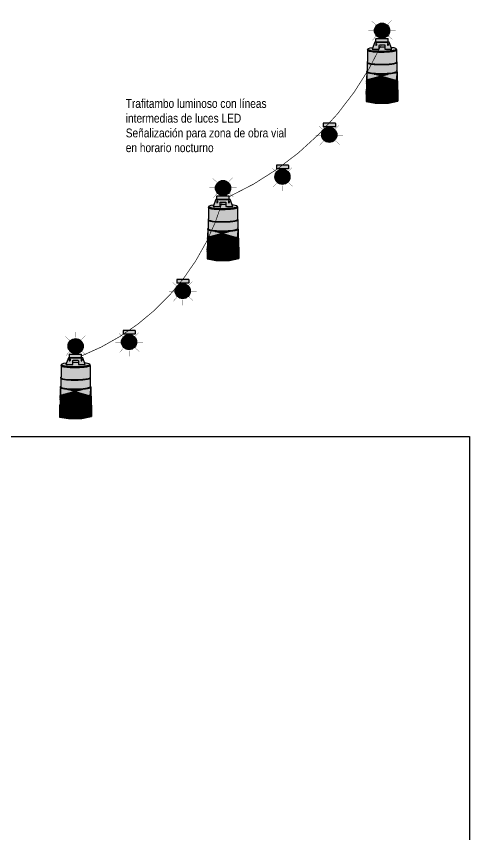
# Model space of a CAD drawing. Header units: metres. Extents: x 668617 to 675126, y 2286318 to 2293677.
# Drawn here: x 672125.2 to 672330.2, y 2288164.8 to 2288534.6 of the extents above; entities that cross this region are included whole.
import ezdxf

# ---------------------------------------------------------------- set-up
doc = ezdxf.new("R2010")
doc.units = ezdxf.units.M
doc.header["$MEASUREMENT"] = 0
for name, color, linetype in [('0_GUIA', 6, 'Continuous'), ('ETAPA 01', 7, 'Continuous'), ('LAMAPARA LED', 7, 'Continuous'), ('TEXTO ESPEC', 7, 'Continuous'), ('TRAFITAMBO', 7, 'Continuous')]:
    doc.layers.add(name, color=color, linetype=linetype)
doc.styles.add('Arial Narrow', font='ARIALN.TTF', dxfattribs={"height": 2.5})
pattern_1 = [(45, (0, 0), (-0.01157227805732211, 0.01157227805732211), [])]

# ---------------------------------------------------------------- blocks, each defined once
blk = doc.blocks.new('TRAFITAMBO')
at = {"true_color": 0xffffff}
h = blk.add_hatch(color=7, dxfattribs=at)
h.dxf.hatch_style = 1
h.paths.add_polyline_path([(-4.716458460921558, 104.2433076272309, -0.4142135623731155), (-3.407204654824078, 105.5525614333284), (4.448318181760861, 105.5525614333284, -0.4142135623730951), (5.757571987858228, 104.2433076272311), (5.757571987858228, 97.69703859674405), (18.09100656855344, 97.69703859674405), (13.61309482444267, 110), (-12.57198129750532, 110), (-17.04989304161654, 97.69703859674405), (-4.716458460921103, 97.69703859674405)])
h.paths.add_polyline_path([(-10.88330573840088, 104.8939101562202), (-10.88330573840083, 107.2505670071954, -1), (-9.574051932303538, 107.2505670071954), (-9.574051932303485, 104.8939101562202, -1)], flags=16)
h.paths.add_polyline_path([(10.61503547210896, 104.8939101562202), (10.61503547210842, 107.2505670071955, -1), (11.92428927820592, 107.2505670071955), (11.92428927820592, 104.8939101562203, -1)], flags=16)
at = {"true_color": 0xf26722}
h = blk.add_hatch(color=30, dxfattribs=at)
edge = h.paths.add_edge_path()
edge.add_spline(control_points=[(26.9803254732517, 95.72326903566174), (26.95659324321059, 95.70464428006073), (26.93281244801483, 95.68640628975956), (26.58604782892985, 95.42569982733836), (26.25025032696294, 95.24290519142407), (25.38869252529616, 94.84830254262455), (24.83576065220382, 94.6537750734598), (23.20788136162582, 94.17848470540484), (22.01747208561596, 93.9180263924285), (18.79717252709474, 93.36285774241563), (16.62142900205276, 93.0893668721479), (10.23519301587817, 92.50564868416755), (5.618813295651535, 92.29011477120116), (-3.671275729923991, 92.20770388300113), (-8.330084131370086, 92.3410076630474), (-14.49872708593261, 92.7851998884444), (-16.45062682218418, 92.97993937145797), (-19.89242231763569, 93.44394961000147), (-21.37951679753155, 93.71150703877171), (-23.2190836859304, 94.17245817314365), (-23.7668474869547, 94.3353402183857), (-24.75251687319678, 94.69860213854416), (-25.18973530866765, 94.894169021766), (-25.68149554536285, 95.20569287482955), (-25.76121646145907, 95.25935516755143), (-25.84014102004744, 95.31699017719842)], knot_values=[3.32458950745564, 3.32458950745564, 3.32458950745564, 3.32458950745564, 3.332921468280377, 3.332921468280377, 3.445930975046009, 3.445930975046009, 3.59901469194006, 3.59901469194006, 3.842094871797972, 3.842094871797972, 4.167816958191537, 4.167816958191537, 4.704608084280462, 4.704608084280462, 5.241399210369387, 5.241399210369387, 5.521737195632872, 5.521737195632872, 5.802075180896355, 5.802075180896355, 5.941615622570363, 5.941615622570363, 6.081156064244371, 6.081156064244371, 6.108487853036285, 6.108487853036285, 6.108487853036285, 6.108487853036285], degree=3, periodic=0)
edge.add_arc((-25.56376987701174, 95.79797412339083), 0.5547310746640441, 240.11852478363238, 246.7784940960296, ccw=False)
edge.add_line((-25.84014102004744, 95.31699017719835), (-25.84014102004744, 75.0550895261434))
edge.add_line((-25.84014102004744, 75.0550895261434), (-25.83954793818293, 73.74690243521022))
edge.add_ellipse((0.5205567634686759, 73.91491875245929), major_axis=(26.3601125455868, 0.1756536872884755), ratio=0.1372426245639817, start_angle=179.8790493359376, end_angle=360)
edge.add_line((26.88066930905507, 74.09057243974789), (26.98032547325124, 75.31914937680841))
edge.add_line((26.9803254732517, 75.31914937680841), (26.98032547325147, 95.7232690356616))
at = {"true_color": 0xffffff}
h = blk.add_hatch(color=7, dxfattribs=at)
edge = h.paths.add_edge_path()
edge.add_spline(control_points=[(-25.69727861701313, 95.86989726460472), (-25.67901455956303, 95.85466153490665), (-25.66065337383748, 95.83969712253779), (-25.32505470188403, 95.57186122697394), (-24.97806518705943, 95.38479665507836), (-24.18914264061618, 95.03774744845943), (-23.74629782788134, 94.88235659872137), (-22.22863047322653, 94.43516414125008), (-20.97310198551895, 94.170634085682), (-18.01613289869601, 93.69953592367033), (-16.31719685521534, 93.4948247033963), (-10.75560017286261, 92.99110296532707), (-6.394232499148757, 92.79810487112603), (2.563293440988673, 92.74007801501392), (7.147105027922407, 92.87531072847212), (14.24872491670408, 93.36482604272595), (16.98846309684927, 93.64887786047848), (20.98008331545998, 94.24740430017175), (22.43317436761026, 94.53231782793563), (24.35073847926469, 95.04542139409229), (24.98086536650931, 95.25253784165021), (25.90962889012212, 95.65522188535911), (26.25255497445846, 95.83543978313281), (26.62187596362924, 96.10715851181307), (26.67808339246972, 96.1507765079078), (26.73325524301163, 96.19682456419534)], knot_values=[3.302106848389296, 3.302106848389296, 3.302106848389296, 3.302106848389296, 3.309627325059771, 3.309627325059771, 3.438935961589663, 3.438935961589663, 3.568244598119554, 3.568244598119554, 3.831973722595735, 3.831973722595735, 4.095702847071916, 4.095702847071916, 4.61692130870962, 4.61692130870962, 5.138139770347324, 5.138139770347324, 5.518814212725546, 5.518814212725546, 5.798219977873136, 5.798219977873136, 5.971297253279794, 5.971297253279794, 6.096226014062877, 6.096226014062877, 6.1190116403581, 6.1190116403581, 6.1190116403581, 6.1190116403581], degree=3, periodic=0)
edge.add_arc((24.80107801960775, 96.71376192271649), 2.000133259379213, 345.0218029941523, 426.0746846200419)
edge.add_ellipse((0.5205567634686759, 97.60738503072915), major_axis=(25.71215566121248, 0.1713359509454508), ratio=0.1372426245639816, start_angle=167.3769587059693, end_angle=372.56054628100685, ccw=False)
edge.add_arc((-23.76410302958129, 96.38308846039116), 2.000133259379215, 113.9253153797417, 194.8671389692996)
at = {"true_color": 0xf26722}
h = blk.add_hatch(color=30, dxfattribs=at)
edge = h.paths.add_edge_path()
edge.add_ellipse((0.5205567634686759, 97.60738503072915), major_axis=(25.71215566121248, 0.1713359509454508), ratio=0.1372426245639816, start_angle=130.3476724931465, end_angle=409.788834801778)
edge.add_line((17.102534601916, 100.4128430048445), (18.09100656855344, 97.69703859674405))
edge.add_line((18.09100656855344, 97.69703859674405), (5.757571987858228, 97.69703859674405))
edge.add_line((5.757571987858227, 97.69703859674405), (5.757571987858227, 101.0966094577098))
edge.add_ellipse((0.5205567634686759, 97.60738503072915), major_axis=(25.71215566121248, 0.1713359509454508), ratio=0.1372426245639816, start_angle=78.19545114566668, end_angle=101.6997512071504)
edge.add_line((-4.716458460921336, 101.0281292152818), (-4.716458460921103, 97.69703859674405))
edge.add_line((-4.716458460921103, 97.69703859674405), (-17.04989304161654, 97.69703859674405))
edge.add_line((-17.04989304161654, 97.69703859674405), (-16.14403436109868, 100.1858648666838))
at = {"true_color": 0xffffff}
h = blk.add_hatch(color=7, dxfattribs=at)
edge = h.paths.add_edge_path()
edge.add_ellipse((0.5205567634686759, 57.24143604727603), major_axis=(26.84489581820995, 0.1788840972203286), ratio=0.1372426245639817, start_angle=177.2202694439396, end_angle=357.2202694439392)
edge.add_line((27.33505631799856, 57.24143604727614), (27.10186408244158, 58.90289996772736))
edge.add_line((27.10186408244158, 58.90289996772736), (27.10186408244158, 72.95248172044488))
edge.add_spline(control_points=[(27.10186408244158, 72.95248172044488), (26.94313423532769, 72.80867184444696), (26.76428260841217, 72.68578745268908), (26.13723829443279, 72.31885238792157), (25.6101719991027, 72.10188843357406), (24.15674001015714, 71.62961263504455), (23.16182055719423, 71.38449045149268), (19.70532654046883, 70.70894745379431), (16.75084107850239, 70.3316019465424), (10.02148061730281, 69.77453873283382), (6.252379627091386, 69.5960053970491), (-0.8085703454842132, 69.4802787075935), (-4.079311892216083, 69.50927780926214), (-10.27750959057266, 69.72752271388322), (-13.20285696124711, 69.91662616828185), (-18.33005891981543, 70.43178238516954), (-20.52858285447292, 70.7566652664125), (-23.01621122419397, 71.30791357800688), (-23.69440792319529, 71.49149445632978), (-24.84591119107199, 71.88639734932111), (-25.31839196566466, 72.09371860616581), (-25.88245147564453, 72.45899373632638), (-26.04290102219898, 72.5838193060759), (-26.23395128038798, 72.78335839269911), (-26.28096250188359, 72.83759263074717), (-26.3249350556105, 72.8954185491336)], knot_values=[3.244045718060515, 3.244045718060515, 3.244045718060515, 3.244045718060515, 3.324666059174339, 3.324666059174339, 3.498769273663678, 3.498769273663678, 3.720105515044239, 3.720105515044239, 4.15551265081784, 4.15551265081784, 4.590919786591442, 4.590919786591442, 4.957868837792415, 4.957868837792415, 5.324817888993389, 5.324817888993389, 5.691766940194362, 5.691766940194362, 5.859158994569946, 5.859158994569946, 6.026551048945531, 6.026551048945531, 6.103514934579076, 6.103514934579076, 6.130004702551461, 6.130004702551461, 6.130004702551461, 6.130004702551461], degree=3, periodic=0)
edge.add_line((-26.32493505565776, 72.8954185491667), (-26.32493505565776, 58.38472347469212))
edge.add_line((-26.32493505565776, 58.38472347469212), (-26.293942791061, 57.24143604727573))
at = {"true_color": 0xf26722}
h = blk.add_hatch(dxfattribs=at)
h.set_pattern_fill('ANSI31', color=30, scale=0.1309, style=0)
h.set_pattern_definition([(45, (0, 0), (-0.01157003470716488, 0.01157003470716488), [])])
edge = h.paths.add_edge_path()
edge.add_line((-26.92408604336697, 56.38800893347987), (-26.92408604336697, 41.82404801180794))
edge.add_spline(control_points=[(-26.32493505565776, 58.38472347469234), (-26.51239021350466, 58.24776930247508), (-26.67858131813318, 58.09557770115045), (-26.94410869456328, 57.73634093816118), (-27.04762643455274, 57.5292735479415), (-27.13149631622764, 57.05995920042609), (-27.10321215013846, 56.80622870626446), (-26.93837364189062, 56.37665608923678), (-26.81131153813953, 56.19946712777888), (-26.52390169613159, 55.89849815212645), (-26.36133912421883, 55.77177259610151), (-25.78979662241181, 55.40116483016809), (-25.31043862193519, 55.19046277294197), (-24.14142706961547, 54.78903540195456), (-23.45259201520321, 54.60231215338092), (-20.92663704999859, 54.04178214175287), (-18.69439935502646, 53.71125443278405), (-13.48768800567996, 53.18668067301605), (-10.51655517791437, 52.99380624467285), (-4.219442750705866, 52.77030170493535), (-0.8955881883102847, 52.73981525088429), (6.286090897591976, 52.85502548570599), (10.12305555699504, 53.03520247081833), (16.97927460441178, 53.59910329591435), (19.99273734607368, 53.98166365590022), (23.53533202912695, 54.66921365219556), (24.56110277364974, 54.9205497864894), (26.05223196299016, 55.40311496841836), (26.59057368927097, 55.62384708403902), (27.30441282236052, 56.03916083954458), (27.54335536057783, 56.21265930017081), (27.84243699412026, 56.54443683035711), (27.93280440408819, 56.66852653614751), (28.00349696174443, 56.80941881703102)], knot_values=[2.954350239959407, 2.954350239959407, 2.954350239959407, 2.954350239959407, 3.039090049258125, 3.039090049258125, 3.116127042067286, 3.116127042067286, 3.193164034876448, 3.193164034876448, 3.270201027685609, 3.270201027685609, 3.347238020494771, 3.347238020494771, 3.514458768863628, 3.514458768863628, 3.681679517232485, 3.681679517232485, 4.047990255567138, 4.047990255567138, 4.41430099390179, 4.41430099390179, 4.780611732236443, 4.780611732236443, 5.215557465096841, 5.215557465096841, 5.65050319795724, 5.65050319795724, 5.873775320141911, 5.873775320141911, 6.04806576161267, 6.04806576161267, 6.158450859804085, 6.158450859804085, 6.213085821265134, 6.213085821265134, 6.213085821265134, 6.213085821265134], degree=3, periodic=0)
edge.add_line((-26.92408604336697, 41.82404801180801), (-26.89240207805301, 40.67696326031107))
edge.add_ellipse((0.5205567634686759, 40.67696326031107), major_axis=(27.44403350407525, 0.1828765211348215), ratio=0.1372426245639817, start_angle=177.2202694439395, end_angle=357.2202694439397)
edge.add_line((28.00349696174794, 56.80941881703018), (28.00349696174794, 42.1481873041418))
edge.add_line((28.00349696174794, 42.1481873041418), (27.93351560499036, 40.67696326031107))
at = {"true_color": 0xffffff}
h = blk.add_hatch(dxfattribs=at)
h.set_pattern_fill('ANSI31', scale=0.13092538060974)
h.set_pattern_definition(pattern_1)
edge = h.paths.add_edge_path()
edge.add_line((28.59499822261955, 40.23092806530555), (28.59499822261955, 25.58807181110009))
edge.add_spline(control_points=[(-26.92408604336697, 41.82404801180801), (-27.10889253468554, 41.68791786757987), (-27.27268174317828, 41.53691166255475), (-27.53889435325391, 41.17917800861546), (-27.64419076739341, 40.97047681010451), (-27.7308572521174, 40.49701468881994), (-27.70342426866387, 40.24060293368345), (-27.53804847011293, 39.80542466156746), (-27.40971345037383, 39.62547422237371), (-27.11842379469203, 39.31944897709935), (-26.95325102076777, 39.19036776058875), (-26.37248950021853, 38.81317208823106), (-25.88467396508281, 38.59830024122586), (-24.6941282238829, 38.18882456038311), (-23.9922074907131, 37.99822432811435), (-21.41914254998642, 37.42624850761032), (-19.14548717391381, 37.08875682472328), (-13.84106966797958, 36.55254672207307), (-10.81366055963372, 36.3550020624078), (-4.394898476433809, 36.12495327059601), (-1.005690122957958, 36.09259440210568), (6.324797483579005, 36.20706715331486), (10.24555088672696, 36.38921227770243), (17.25862043504344, 36.96143222509035), (20.34512191547037, 37.35036830332456), (23.99511413339269, 38.05273329393155), (25.05960538705972, 38.31180484317725), (26.59791055854521, 38.80716436921048), (27.15033108425769, 39.03256769565999), (27.88266624606308, 39.45563871395171), (28.12773112318246, 39.63247974589012), (28.43216579037494, 39.96748197571624), (28.52319202194043, 40.09098779118631), (28.59499822261885, 40.23092806530475)], knot_values=[2.955889555271277, 2.955889555271277, 2.955889555271277, 2.955889555271277, 3.03840137190465, 3.03840137190465, 3.115530183550748, 3.115530183550748, 3.192658995196846, 3.192658995196846, 3.269787806842944, 3.269787806842944, 3.346916618489042, 3.346916618489042, 3.513926131942477, 3.513926131942477, 3.680935645395912, 3.680935645395912, 4.04646380988518, 4.04646380988518, 4.411991974374446, 4.411991974374446, 4.777520138863713, 4.777520138863713, 5.211900885643207, 5.211900885643207, 5.6462816324227, 5.6462816324227, 5.871919216715133, 5.871919216715133, 6.046445343396333, 6.046445343396333, 6.157452323530968, 6.157452323530968, 6.211519129165042, 6.211519129165042, 6.211519129165042, 6.211519129165042], degree=3, periodic=0)
edge.add_line((-27.52103244649288, 39.81257701723602), (-27.52103244649288, 25.25233938883148))
edge.add_line((-27.52103244649288, 25.25233938883148), (-27.48865932558442, 24.10153134406722))
edge.add_ellipse((0.5205567634686759, 24.10153134406722), major_axis=(28.0409666543016, 0.1868542548687215), ratio=0.1372426245639817, start_angle=177.2202694439395, end_angle=357.2202694439396)
edge.add_line((28.59499822261955, 25.58807181110009), (28.52977285252177, 24.10153134406722))
at = {"true_color": 0xf26722}
h = blk.add_hatch(dxfattribs=at)
h.set_pattern_fill('ANSI31', color=30, scale=0.13092538060974, style=0)
h.set_pattern_definition(pattern_1)
h.paths.add_polyline_path([(-12.05937430223912, -8.881784197001252e-16), (-12.05937430223912, 18.28308959978831), (-28.27898518423535, 20.99342849309786), (-28.27898518423535, 2.710338893309545)])
h = blk.add_hatch(dxfattribs=at)
h.set_pattern_fill('ANSI31', color=30, scale=0.13092538060974, style=0)
h.set_pattern_definition(pattern_1)
h.paths.add_polyline_path([(12.05937430223912, 8.881784197001252e-16), (12.05937430223912, 18.28308959978831), (-12.05937430223912, 18.28308959978831), (-12.05937430223912, 8.881784197001252e-16)])
h = blk.add_hatch(dxfattribs=at)
h.set_pattern_fill('ANSI31', color=30, scale=0.13092538060974, style=0)
h.set_pattern_definition(pattern_1)
h.paths.add_polyline_path([(12.05937430223912, 1.77635683940025e-15), (29.31117994088049, 3.708884989584883), (29.31117994088049, 21.99197458937319), (12.05937430223912, 18.28308959978831)])
at = {"layer": 'TRAFITAMBO', "true_color": 0xf26722}
h = blk.add_hatch(color=30, dxfattribs=at)
edge = h.paths.add_edge_path()
edge.add_spline(control_points=[(-26.32493505565776, 58.38472347469234), (-26.51239021350466, 58.24776930247508), (-26.67858131813318, 58.09557770115045), (-26.94410869456328, 57.73634093816118), (-27.04762643455274, 57.5292735479415), (-27.13149631622764, 57.05995920042609), (-27.10321215013846, 56.80622870626446), (-26.93837364189062, 56.37665608923678), (-26.81131153813953, 56.19946712777888), (-26.52390169613159, 55.89849815212645), (-26.36133912421883, 55.77177259610151), (-25.78979662241181, 55.40116483016809), (-25.31043862193519, 55.19046277294197), (-24.14142706961547, 54.78903540195456), (-23.45259201520321, 54.60231215338092), (-20.92663704999859, 54.04178214175287), (-18.69439935502646, 53.71125443278405), (-13.48768800567996, 53.18668067301605), (-10.51655517791437, 52.99380624467285), (-4.219442750705866, 52.77030170493535), (-0.8955881883102847, 52.73981525088429), (6.286090897591976, 52.85502548570599), (10.12305555699504, 53.03520247081833), (16.97927460441178, 53.59910329591435), (19.99273734607368, 53.98166365590022), (23.53533202912695, 54.66921365219556), (24.56110277364974, 54.9205497864894), (26.05223196299016, 55.40311496841836), (26.59057368927097, 55.62384708403902), (27.30441282236052, 56.03916083954458), (27.54335536057783, 56.21265930017081), (27.88985591554319, 56.59703963463988), (28.01737064475878, 56.79064172440599), (28.12997314329755, 57.15038627836205), (28.15190555233221, 57.287772539409), (28.15098742516921, 57.425554647631), (28.14936775676301, 57.66861610632823), (28.07452799807947, 57.90423793734384), (27.85356003689913, 58.28872391634566), (27.71176654782425, 58.44415193916014), (27.41719231441948, 58.69940538141412), (27.26670537645873, 58.80450326929379), (27.10186408243248, 58.90289996773289)], knot_values=[2.954350239959407, 2.954350239959407, 2.954350239959407, 2.954350239959407, 3.039090049258125, 3.039090049258125, 3.116127042067286, 3.116127042067286, 3.193164034876448, 3.193164034876448, 3.270201027685609, 3.270201027685609, 3.347238020494771, 3.347238020494771, 3.514458768863628, 3.514458768863628, 3.681679517232485, 3.681679517232485, 4.047990255567138, 4.047990255567138, 4.41430099390179, 4.41430099390179, 4.780611732236443, 4.780611732236443, 5.215557465096841, 5.215557465096841, 5.65050319795724, 5.65050319795724, 5.873775320141911, 5.873775320141911, 6.04806576161267, 6.04806576161267, 6.158450859804085, 6.158450859804085, 6.23924949152862, 6.23924949152862, 6.283185307179586, 6.283185307179586, 6.283185307179586, 6.360692492829288, 6.360692492829288, 6.43819967847899, 6.43819967847899, 6.505598190390653, 6.505598190390653, 6.505598190390653, 6.505598190390653], degree=3, periodic=0)
edge.add_line((28.00349696174794, 56.80941881703018), (28.00349696174794, 42.1481873041418))
edge.add_ellipse((0.5205567634686759, 40.67696326031107), major_axis=(27.44403350407525, 0.1828765211348215), ratio=0.1372426245639817, start_angle=177.2202694439395, end_angle=357.2202694439397)
edge.add_line((-26.92408604336697, 56.38800893347987), (-26.92408604336697, 41.82404801180794))
edge.add_line((-26.92408604336697, 41.82404801180801), (-26.89240207805301, 40.67696326031107))
edge.add_line((28.00349696174794, 42.1481873041418), (27.93351560499036, 40.67696326031107))
at = {"layer": 'TRAFITAMBO'}
h = blk.add_hatch(color=256, dxfattribs=at)
edge = h.paths.add_edge_path()
edge.add_spline(control_points=[(-26.92408604336697, 41.82404801180801), (-27.10889253468554, 41.68791786757987), (-27.27268174317828, 41.53691166255475), (-27.53889435325391, 41.17917800861546), (-27.64419076739341, 40.97047681010451), (-27.7308572521174, 40.49701468881994), (-27.70342426866387, 40.24060293368345), (-27.53804847011293, 39.80542466156746), (-27.40971345037383, 39.62547422237371), (-27.11842379469203, 39.31944897709935), (-26.95325102076777, 39.19036776058875), (-26.37248950021853, 38.81317208823106), (-25.88467396508281, 38.59830024122586), (-24.6941282238829, 38.18882456038311), (-23.9922074907131, 37.99822432811435), (-21.41914254998642, 37.42624850761032), (-19.14548717391381, 37.08875682472328), (-13.84106966797958, 36.55254672207307), (-10.81366055963372, 36.3550020624078), (-4.394898476433809, 36.12495327059601), (-1.005690122957958, 36.09259440210568), (6.324797483579005, 36.20706715331486), (10.24555088672696, 36.38921227770243), (17.25862043504344, 36.96143222509035), (20.34512191547037, 37.35036830332456), (23.99511413339269, 38.05273329393155), (25.05960538705972, 38.31180484317725), (26.59791055854521, 38.80716436921048), (27.15033108425769, 39.03256769565999), (27.88266624606308, 39.45563871395171), (28.12773112318246, 39.63247974589012), (28.48181483396706, 40.02211616197854), (28.61168712871245, 40.21739813147999), (28.72808857815085, 40.582420023349), (28.7510683190294, 40.72352832966399), (28.75012511103409, 40.86507428458066), (28.74849129625113, 41.11025867118557), (28.67303811866759, 41.34799961053286), (28.44964702403604, 41.73670418598115), (28.30604379310694, 41.89423150100324), (28.10008468133742, 42.07269956677482), (28.05256772855455, 42.11106389774443), (28.00349696174794, 42.1481873041418)], knot_values=[2.955889555271277, 2.955889555271277, 2.955889555271277, 2.955889555271277, 3.03840137190465, 3.03840137190465, 3.115530183550748, 3.115530183550748, 3.192658995196846, 3.192658995196846, 3.269787806842944, 3.269787806842944, 3.346916618489042, 3.346916618489042, 3.513926131942477, 3.513926131942477, 3.680935645395912, 3.680935645395912, 4.04646380988518, 4.04646380988518, 4.411991974374446, 4.411991974374446, 4.777520138863713, 4.777520138863713, 5.211900885643207, 5.211900885643207, 5.6462816324227, 5.6462816324227, 5.871919216715133, 5.871919216715133, 6.046445343396333, 6.046445343396333, 6.157452323530968, 6.157452323530968, 6.238440358804, 6.238440358804, 6.283185307179586, 6.283185307179586, 6.283185307179586, 6.360692027365232, 6.360692027365232, 6.438198747550878, 6.438198747550878, 6.460484335814927, 6.460484335814927, 6.460484335814927, 6.460484335814927], degree=3, periodic=0)
edge.add_line((28.59499822261955, 40.23092806530555), (28.59499822261955, 25.58807181110009))
edge.add_line((28.59499822261955, 25.58807181110009), (28.52977285252155, 24.10153134406723))
edge.add_ellipse((0.5205567634686759, 24.10153134406722), major_axis=(28.0409666543016, 0.1868542548687215), ratio=0.1372426245639817, start_angle=177.2202694439395, end_angle=357.2202694439396)
edge.add_line((-27.52103244649288, 39.81257701723602), (-27.52103244649288, 25.25233938883148))
edge.add_line((-27.52103244649288, 25.25233938883148), (-27.48865932558442, 24.10153134406723))
for p, q in [((-10.88330573840085, 107.2505670071954), (-10.88330573840085, 104.8939101562202)), ((-9.574051932303519, 107.2505670071954), (-9.574051932303519, 104.8939101562202)), ((10.61503547210896, 107.2505670071955), (10.61503547210896, 104.8939101562202)), ((11.92428927820629, 107.2505670071955), (11.92428927820629, 104.8939101562202)), ((-25.84014102004744, 95.31699017719842), (-25.84014102004744, 75.0550895261434)), ((26.9803254732517, 95.72326903566167), (26.9803254732517, 75.31914937680826)), ((-25.83954793818316, 73.74690243521037), (-25.84014102004744, 75.0550895261434)), ((26.9803254732517, 75.31914937680826), (26.88066930905507, 74.09057243974773)), ((-26.32493505565776, 72.89541854919575), (-26.32493505565776, 58.38472347469234)), ((27.10186408244158, 72.9524817204449), (27.10186408244158, 58.90289996772732)), ((-26.92408604336697, 56.38800893347987), (-26.92408604336697, 41.82404801180794)), ((-26.32493505565776, 58.38472347469241), (-26.293942791061, 57.24143604727603)), ((27.10186408244158, 58.90289996772732), (27.33505631799858, 57.24143604727603)), ((28.00349696174794, 56.80941881703018), (28.00349696174794, 42.1481873041418)), ((-27.52103244649288, 39.81257701723602), (-27.52103244649288, 25.25233938883148)), ((-26.92408604336697, 41.82404801180801), (-26.89240207805301, 40.67696326031107)), ((28.00349696174794, 42.1481873041418), (27.93351560499036, 40.67696326031107)), ((28.59499822261955, 40.23092806530555), (28.59499822261955, 25.58807181110009)), ((-28.27898518423535, 23.65839979086794), (-28.27898518423535, 2.710338893309546)), ((-28.27898518423535, 20.99342849309786), (-12.05937430223912, 18.28308959978831)), ((-27.52103244649288, 25.25233938883148), (-27.48865932558442, 24.10153134406722)), ((-12.05937430223912, 18.28308959978831), (12.05937430223912, 18.28308959978831)), ((-12.05937430223912, 18.28308959978831), (-12.05937430223912, -7.37188088351104e-14)), ((12.05937430223912, 18.28308959978831), (29.31117994088049, 21.99197458937319)), ((12.05937430223912, 18.28308959978831), (12.05937430223912, 0)), ((28.59499822261955, 25.58807181110009), (28.52977285252177, 24.10153134406722)), ((29.31117994088049, 23.97932239570169), (29.31117994088049, 3.708884989584883)), ((-28.27898518423535, 2.710338893309546), (-12.05937430223912, 0)), ((-12.05937430223912, 0), (12.05937430223912, 0)), ((12.05937430223912, 0), (29.31117994088049, 3.708884989584883))]:
    blk.add_line(p, q)
at = {"color": 18, "true_color": 0x000000}
blk.add_lwpolyline([(-17.04989304161654, 97.69703859674405), (-4.716458460921103, 97.69703859674405), (-4.716458460921558, 104.243307627231, -0.414213562373095), (-3.407204654824, 105.5525614333284), (4.448318181760897, 105.5525614333284, -0.414213562373095), (5.757571987858228, 104.243307627231), (5.757571987858228, 97.69703859674405), (18.09100656855344, 97.69703859674405), (13.61309482444267, 110), (-12.57198129750532, 110)], format="xyb", close=True, dxfattribs=at)
for centre, radius, start, end in [((-10.22867883535218, 107.2505670071954), 0.6546269030486468, 0, 180), ((-10.22867883535218, 104.8939101562202), 0.6546269030487, 180, 0), ((11.26966237515717, 107.2505670071955), 0.6546269030487532, 0, 180), ((11.26966237515717, 104.8939101562202), 0.6546269030487532, 180, 0), ((-25.56376987701174, 95.79797412339083), 0.5547310746640426, 111.0588176713691, 240.1185247926523), ((-23.76410302958129, 96.38308846039116), 2.000133259379207, 113.9253153798835, 194.8671389693016), ((24.80107801960776, 96.71376192271649), 2.000133259379207, 345.0218029941557, 66.07468462011573), ((26.59778147015527, 96.12945676623788), 0.5579680875956674, 313.2829646919948, 68.73172338841684)]:
    blk.add_arc(centre, radius, start, end)
for centre, major_axis, start_param, end_param in [((0.5205567634686759, 97.60738503072915), (25.71215566121247, 0.1713359509454507), 2.274996057316653, 7.15216440520215), ((0.5205567634686759, 97.60738503072915), (25.71215566121247, 0.1713359509454507), 1.364768082574256, 1.774995507023851), ((0.5205567634686759, 73.91491875245929), (26.3601125455868, 0.1756536872884755), 3.139481666269431, 6.283185307179586), ((0.5205567634686759, 57.24143604727603), (26.84489581820995, 0.1788840972203286), 3.093077203068247, 6.234669856658034), ((0.5205567634686759, 40.67696326031107), (27.44403350407525, 0.1828765211348215), 3.093077203068245, 6.234669856658041), ((0.5205567634686759, 24.10153134406722), (28.0409666543016, 0.1868542548687215), 3.093077203068244, 6.23466985665804)]:
    blk.add_ellipse(centre, major_axis=major_axis, ratio=0.1372426245639817, start_param=start_param, end_param=end_param)
for points, knots in [([(-25.84014102004744, 95.31699017719842), (-25.76121646145907, 95.25935516755143), (-25.68149554536285, 95.20569287482955), (-25.18973530866765, 94.894169021766), (-24.75251687319678, 94.69860213854416), (-23.7668474869547, 94.3353402183857), (-23.2190836859304, 94.17245817314365), (-21.37951679753155, 93.71150703877171), (-19.89242231763569, 93.44394961000147), (-16.45062682218418, 92.97993937145797), (-14.49872708593261, 92.7851998884444), (-8.330084131370086, 92.3410076630474), (-3.671275729923991, 92.20770388300113), (5.618813295651535, 92.29011477120116), (10.23519301587817, 92.50564868416755), (16.62142900205276, 93.0893668721479), (18.79717252709474, 93.36285774241563), (22.01747208561596, 93.9180263924285), (23.20788136162582, 94.17848470540484), (24.83576065220382, 94.6537750734598), (25.38869252529616, 94.84830254262455), (26.25025032696294, 95.24290519142407), (26.58604782892985, 95.42569982733836), (26.93281244801483, 95.68640628975956), (26.95659324321059, 95.70464428006073), (26.9803254732517, 95.72326903566174)], [3.32458950745564, 3.32458950745564, 3.32458950745564, 3.32458950745564, 3.351921296247554, 3.351921296247554, 3.491461737921562, 3.491461737921562, 3.63100217959557, 3.63100217959557, 3.911340164859054, 3.911340164859054, 4.191678150122538, 4.191678150122538, 4.728469276211463, 4.728469276211463, 5.265260402300388, 5.265260402300388, 5.590982488693953, 5.590982488693953, 5.834062668551865, 5.834062668551865, 5.987146385445916, 5.987146385445916, 6.100155892211548, 6.100155892211548, 6.108487853036285, 6.108487853036285, 6.108487853036285, 6.108487853036285]), ([(-25.69727861701313, 95.86989726460472), (-25.67901455956303, 95.85466153490665), (-25.66065337383748, 95.83969712253779), (-25.32505470188403, 95.57186122697394), (-24.97806518705943, 95.38479665507836), (-24.18914264061618, 95.03774744845943), (-23.74629782788134, 94.88235659872137), (-22.22863047322653, 94.43516414125008), (-20.97310198551895, 94.170634085682), (-18.01613289869601, 93.69953592367033), (-16.31719685521534, 93.4948247033963), (-10.75560017286261, 92.99110296532707), (-6.394232499148757, 92.79810487112603), (2.563293440988673, 92.74007801501392), (7.147105027922407, 92.87531072847212), (14.24872491670408, 93.36482604272595), (16.98846309684927, 93.64887786047848), (20.98008331545998, 94.24740430017175), (22.43317436761026, 94.53231782793563), (24.35073847926469, 95.04542139409229), (24.98086536650931, 95.25253784165021), (25.90962889012212, 95.65522188535911), (26.25255497445846, 95.83543978313281), (26.62187596362924, 96.10715851181307), (26.67808339246972, 96.1507765079078), (26.73325524301163, 96.19682456419534)], [3.302106848389296, 3.302106848389296, 3.302106848389296, 3.302106848389296, 3.309627325059771, 3.309627325059771, 3.438935961589663, 3.438935961589663, 3.568244598119554, 3.568244598119554, 3.831973722595735, 3.831973722595735, 4.095702847071916, 4.095702847071916, 4.61692130870962, 4.61692130870962, 5.138139770347324, 5.138139770347324, 5.518814212725546, 5.518814212725546, 5.798219977873136, 5.798219977873136, 5.971297253279794, 5.971297253279794, 6.096226014062877, 6.096226014062877, 6.1190116403581, 6.1190116403581, 6.1190116403581, 6.1190116403581]), ([(-25.84014102004744, 75.05508952614349), (-26.02968323016898, 74.91752709092276), (-26.19780673038576, 74.76445603598994), (-26.46278045441545, 74.40399942342623), (-26.56487534949724, 74.19825153812715), (-26.64651671754882, 73.73229148886), (-26.61756325936153, 73.48072778935202), (-26.4531872905111, 73.05567569104424), (-26.32716300249649, 72.88071173871612), (-26.04290102219898, 72.5838193060759), (-25.88245147564453, 72.45899373632638), (-25.31839196566466, 72.09371860616581), (-24.84591119107199, 71.88639734932111), (-23.69440792319529, 71.49149445632978), (-23.01621122419397, 71.30791357800688), (-20.52858285447292, 70.7566652664125), (-18.33005891981543, 70.43178238516954), (-13.20285696124711, 69.91662616828185), (-10.27750959057266, 69.72752271388322), (-4.079311892216083, 69.50927780926214), (-0.8085703454842132, 69.4802787075935), (6.252379627091386, 69.5960053970491), (10.02148061730281, 69.77453873283382), (16.75084107850239, 70.3316019465424), (19.70532654046883, 70.70894745379431), (23.16182055719423, 71.38449045149268), (24.15674001015714, 71.62961263504455), (25.6101719991027, 72.10188843357406), (26.13723829443279, 72.31885238792157), (26.83630507472662, 72.72793370575707), (27.07036443223797, 72.89875167128503), (27.41080559549596, 73.27891223613761), (27.53643163309516, 73.47117026062526), (27.64599899850282, 73.82666054074178), (27.66710210936594, 73.96105177093074), (27.66620415254602, 74.09580694288249), (27.66459593059562, 74.33715064746754), (27.59025252139054, 74.57105781501163), (27.37124524488286, 74.95213034307082), (27.23091611308496, 75.10585973691067), (27.04433078707029, 75.26753820625929), (27.01267675996837, 75.29365879013721), (26.9803254732517, 75.31914937680826)], [2.953071200633694, 2.953071200633694, 2.953071200633694, 2.953071200633694, 3.039643829132264, 3.039643829132264, 3.116607714765809, 3.116607714765809, 3.193571600399355, 3.193571600399355, 3.2705354860329, 3.2705354860329, 3.347499371666445, 3.347499371666445, 3.51489142604203, 3.51489142604203, 3.682283480417614, 3.682283480417614, 4.049232531618587, 4.049232531618587, 4.416181582819561, 4.416181582819561, 4.783130634020534, 4.783130634020534, 5.218537769794136, 5.218537769794136, 5.653944905567737, 5.653944905567737, 5.875281146948298, 5.875281146948298, 6.049384361437637, 6.049384361437637, 6.15926231368663, 6.15926231368663, 6.239908666122407, 6.239908666122407, 6.283185307179586, 6.283185307179586, 6.283185307179586, 6.360692869401221, 6.360692869401221, 6.438200431622857, 6.438200431622857, 6.453624135009779, 6.453624135009779, 6.453624135009779, 6.453624135009779]), ([(-26.32493505565776, 58.38472347469234), (-26.51239021350466, 58.24776930247508), (-26.67858131813318, 58.09557770115045), (-26.94410869456328, 57.73634093816118), (-27.04762643455274, 57.5292735479415), (-27.13149631622764, 57.05995920042609), (-27.10321215013846, 56.80622870626446), (-26.93837364189062, 56.37665608923678), (-26.81131153813953, 56.19946712777888), (-26.52390169613159, 55.89849815212645), (-26.36133912421883, 55.77177259610151), (-25.78979662241181, 55.40116483016809), (-25.31043862193519, 55.19046277294197), (-24.14142706961547, 54.78903540195456), (-23.45259201520321, 54.60231215338092), (-20.92663704999859, 54.04178214175287), (-18.69439935502646, 53.71125443278405), (-13.48768800567996, 53.18668067301605), (-10.51655517791437, 52.99380624467285), (-4.219442750705866, 52.77030170493535), (-0.8955881883102847, 52.73981525088429), (6.286090897591976, 52.85502548570599), (10.12305555699504, 53.03520247081833), (16.97927460441178, 53.59910329591435), (19.99273734607368, 53.98166365590022), (23.53533202912695, 54.66921365219556), (24.56110277364974, 54.9205497864894), (26.05223196299016, 55.40311496841836), (26.59057368927097, 55.62384708403902), (27.30441282236052, 56.03916083954458), (27.54335536057783, 56.21265930017081), (27.84243699412026, 56.54443683035711), (27.93280440408819, 56.66852653614751), (28.00349696174443, 56.80941881703102)], [2.954350239959407, 2.954350239959407, 2.954350239959407, 2.954350239959407, 3.039090049258125, 3.039090049258125, 3.116127042067286, 3.116127042067286, 3.193164034876448, 3.193164034876448, 3.270201027685609, 3.270201027685609, 3.347238020494771, 3.347238020494771, 3.514458768863628, 3.514458768863628, 3.681679517232485, 3.681679517232485, 4.047990255567138, 4.047990255567138, 4.41430099390179, 4.41430099390179, 4.780611732236443, 4.780611732236443, 5.215557465096841, 5.215557465096841, 5.65050319795724, 5.65050319795724, 5.873775320141911, 5.873775320141911, 6.04806576161267, 6.04806576161267, 6.158450859804085, 6.158450859804085, 6.213085821265134, 6.213085821265134, 6.213085821265134, 6.213085821265134]), ([(28.00349696174443, 56.80941881703102), (28.13174197576467, 57.16171012699299), (28.15186771697755, 57.29345044018484), (28.15098742516921, 57.425554647631), (28.14936775676301, 57.66861610632823), (28.07452799807947, 57.90423793734384), (27.85356003689913, 58.28872391634566), (27.71176654782425, 58.44415193916014), (27.41719231441948, 58.69940538141412), (27.26670537645873, 58.80450326929379), (27.10186408243248, 58.90289996773289)], [6.241060054634314, 6.241060054634314, 6.241060054634314, 6.241060054634314, 6.283185307179586, 6.283185307179586, 6.283185307179586, 6.360692492829288, 6.360692492829288, 6.43819967847899, 6.43819967847899, 6.505598190390653, 6.505598190390653, 6.505598190390653, 6.505598190390653]), ([(-26.92408604336697, 41.82404801180801), (-27.10889253468554, 41.68791786757987), (-27.27268174317828, 41.53691166255475), (-27.53889435325391, 41.17917800861546), (-27.64419076739341, 40.97047681010451), (-27.7308572521174, 40.49701468881994), (-27.70342426866387, 40.24060293368345), (-27.53804847011293, 39.80542466156746), (-27.40971345037383, 39.62547422237371), (-27.11842379469203, 39.31944897709935), (-26.95325102076777, 39.19036776058875), (-26.37248950021853, 38.81317208823106), (-25.88467396508281, 38.59830024122586), (-24.6941282238829, 38.18882456038311), (-23.9922074907131, 37.99822432811435), (-21.41914254998642, 37.42624850761032), (-19.14548717391381, 37.08875682472328), (-13.84106966797958, 36.55254672207307), (-10.81366055963372, 36.3550020624078), (-4.394898476433809, 36.12495327059601), (-1.005690122957958, 36.09259440210568), (6.324797483579005, 36.20706715331486), (10.24555088672696, 36.38921227770243), (17.25862043504344, 36.96143222509035), (20.34512191547037, 37.35036830332456), (23.99511413339269, 38.05273329393155), (25.05960538705972, 38.31180484317725), (26.59791055854521, 38.80716436921048), (27.15033108425769, 39.03256769565999), (27.88266624606308, 39.45563871395171), (28.12773112318246, 39.63247974589012), (28.43216579037494, 39.96748197571624), (28.52319202194043, 40.09098779118631), (28.59499822261885, 40.23092806530475)], [2.955889555271277, 2.955889555271277, 2.955889555271277, 2.955889555271277, 3.03840137190465, 3.03840137190465, 3.115530183550748, 3.115530183550748, 3.192658995196846, 3.192658995196846, 3.269787806842944, 3.269787806842944, 3.346916618489042, 3.346916618489042, 3.513926131942477, 3.513926131942477, 3.680935645395912, 3.680935645395912, 4.04646380988518, 4.04646380988518, 4.411991974374446, 4.411991974374446, 4.777520138863713, 4.777520138863713, 5.211900885643207, 5.211900885643207, 5.6462816324227, 5.6462816324227, 5.871919216715133, 5.871919216715133, 6.046445343396333, 6.046445343396333, 6.157452323530968, 6.157452323530968, 6.211519129165042, 6.211519129165042, 6.211519129165042, 6.211519129165042]), ([(28.59499822261955, 40.23092806530555), (28.662086444347, 40.38054400128075), (28.6750357079414, 40.41605217186289), (28.72808857815085, 40.582420023349), (28.7510683190294, 40.72352832966399), (28.75012511103409, 40.86507428458066), (28.74849129625113, 41.11025867118557), (28.67303811866759, 41.34799961053286), (28.44964702403604, 41.73670418598115), (28.30604379310694, 41.89423150100324), (28.10008468133742, 42.07269956677482), (28.05256772855455, 42.11106389774443), (28.00349696174794, 42.1481873041418)], [6.225879356998208, 6.225879356998208, 6.225879356998208, 6.225879356998208, 6.238440358804, 6.238440358804, 6.283185307179586, 6.283185307179586, 6.283185307179586, 6.360692027365232, 6.360692027365232, 6.438198747550878, 6.438198747550878, 6.460484335814927, 6.460484335814927, 6.460484335814927, 6.460484335814927]), ([(-27.52103244649288, 25.25233938883141), (-27.70312966076176, 25.11710886305536), (-27.86451014444924, 24.96738696289749), (-28.13140465655533, 24.61114450636849), (-28.23849434643603, 24.40081117128454), (-28.3279907318522, 23.92321374015706), (-28.30143059215857, 23.66412785171953), (-28.13555571048414, 23.22334596783767), (-28.00596293147282, 23.04063236280479), (-27.71081903217873, 22.72955071446247), (-27.54304691858829, 22.59811461704062), (-26.95313037087817, 22.21435816422659), (-26.45693218288261, 21.99534087748123), (-25.2450400547807, 21.57786260702352), (-24.53014660626013, 21.38340666620585), (-21.91041423859224, 20.8000540840398), (-19.59575427445361, 20.45563737721498), (-14.19457663300705, 19.9078372836322), (-11.11142373951111, 19.7056297678971), (-4.572090273847152, 19.46901552106776), (-1.118073315047013, 19.43475564117924), (6.360251138229387, 19.5483900986309), (10.36439517910571, 19.73243001545443), (17.53380179176884, 20.31280094092516), (20.6932254214521, 20.70801668515504), (24.45123864114976, 21.42511142338549), (25.55492276418954, 21.69194317370861), (27.14085975327521, 22.20012904513173), (27.70747064860257, 22.43020443731597), (28.45849559233147, 22.86106568906674), (28.70975334971058, 23.04126815904254), (29.07149415302683, 23.43618452052077), (29.20374113790854, 23.63316122387333), (29.32397915870479, 24.00346232841592), (29.34802661711592, 24.14830024156353), (29.34705826126037, 24.29362010207068), (29.34541035232178, 24.54091957964159), (29.2693460275691, 24.78077180455287), (29.04354077330913, 25.17367940391507), (28.89813450271458, 25.33329826207503), (28.69034783665393, 25.51335104047067), (28.64343136506773, 25.55130289591357), (28.59499822261955, 25.58807181110016)], [2.957379959477348, 2.957379959477348, 2.957379959477348, 2.957379959477348, 3.03771165351242, 3.03771165351242, 3.114933418110954, 3.114933418110954, 3.192155182709489, 3.192155182709489, 3.269376947308023, 3.269376947308023, 3.346598711906557, 3.346598711906557, 3.51339866432291, 3.51339866432291, 3.680198616739264, 3.680198616739264, 4.04495470644888, 4.04495470644888, 4.409710796158496, 4.409710796158496, 4.774466885868112, 4.774466885868112, 5.20829115343092, 5.20829115343092, 5.642115420993727, 5.642115420993727, 5.87007488396018, 5.87007488396018, 6.044842259114756, 6.044842259114756, 6.156462486307523, 6.156462486307523, 6.237640535011327, 6.237640535011327, 6.283185307179586, 6.283185307179586, 6.283185307179586, 6.360691563543958, 6.360691563543958, 6.43819781990833, 6.43819781990833, 6.459884527256692, 6.459884527256692, 6.459884527256692, 6.459884527256692])]:
    blk.add_open_spline(points, degree=3, knots=knots)
blk = doc.blocks.new('LAMLED')
at = {"layer": 'ETAPA 01', "true_color": 0xffffff}
h = blk.add_hatch(color=7, dxfattribs=at)
h.dxf.hatch_style = 1
edge = h.paths.add_edge_path()
edge.add_arc((0.004081667400896549, 0.9445468932390213), 0.6175915065933024, 0, 360)
at = {"layer": 'LAMAPARA LED', "true_color": 0xf26722}
h = blk.add_hatch(color=30, dxfattribs=at)
h.dxf.hatch_style = 1
h.paths.add_polyline_path([(-0.6135098391924059, 0.9445468932390213, 1), (0.621673173994199, 0.9445468932390213, 1)])
h.paths.add_polyline_path([(0.569414598356672, 0.9445468932390213, -1), (-0.5612512635548788, 0.9445468932390213, -1)], flags=16)
h.paths.add_polyline_path([(0.5491477159410766, 0.9445468932390213, -1), (-0.5409843811392836, 0.9445468932390213, -1)], flags=0)
at = {"layer": 'LAMAPARA LED'}
h = blk.add_hatch(color=256, dxfattribs=at)
h.dxf.hatch_style = 1
h.paths.add_polyline_path([(-0.5612512635548788, 0.9445468932390213, 1), (0.5694145983566721, 0.9445468932390213, 1)])
h.paths.add_polyline_path([(0.5491477159410766, 0.9445468932390213, 1), (-0.5409843811392836, 0.9445468932390213, 1)], flags=16)
at = {"layer": 'LAMAPARA LED', "true_color": 0xf26722}
h = blk.add_hatch(dxfattribs=at)
h.set_pattern_fill('ANGLE', color=30, scale=0.3515625000000001, angle=91.39088598597831, style=0)
h.set_pattern_definition([(359.9999999999963, (648.938103131135, -694.8854185678065), (6.251509726551419e-15, 0.09667968750000003), [0.07031250000000003, -0.02636718750000001]), (90, (648.938103131135, -694.8854185678065), (-0.09667968750000003, 6.25736441828284e-15), [0.07031250000000003, -0.02636718750000001])])
edge = h.paths.add_edge_path()
edge.add_arc((0.004081667400896549, 0.9445468932390213), 0.54506604854018, 0, 360)
at = {"layer": 'LAMAPARA LED'}
blk.add_hatch(color=40, dxfattribs=at).paths.add_polyline_path([(-0.4822090236702934, 0.2941040368750691, 0.4142135623734519), (-0.4962715236470103, 0.2800415372475982), (-0.4962715236470103, 0.01406250009313226, 0.4142135623727456), (-0.4822090236702934, 0), (0.4822090236702934, 0, 0.4142135623709386), (0.4962715236470103, 0.01406250009313226), (0.4962715236470103, 0.2800415372475982, 0.4142135623717724), (0.4822090236702934, 0.2941040368750691)])
h = blk.add_hatch(color=256, dxfattribs=at)
h.dxf.hatch_style = 1
h.paths.add_polyline_path([(0.1520225529093295, 0.2941040368750691), (0.1520225529093295, 0.3449363834224641, -0.1308119691719491), (-0.1656412885058671, 0.3507343074306846), (-0.1656412885058671, 0.2941040368750691)])
for p, q in [((-0.4962715236470103, 0.01406250009313226), (-0.4962715236470103, 0.2800415372475982)), ((-0.4822090236702934, 0.2941040368750691), (0.4822090236702934, 0.2941040368750691)), ((-0.4822090236702934, 0), (0.4822090236702934, 0)), ((-0.1656412885058671, 0.2941040368750691), (-0.1656412885058671, 0.3507343074306846)), ((0.1520225529093295, 0.2941040368750691), (0.1520225529093295, 0.3449363834224641)), ((0.4962715236470103, 0.01406250009313226), (0.4962715236470103, 0.2800415372475982))]:
    blk.add_line(p, q, dxfattribs=at)
at = {"layer": 'LAMAPARA LED', "color": 30, "true_color": 0xf8991e, "const_width": 0.02}
for points in [[(-0.0004946677945554256, 1.647255796939135), (-0.0004946677945554256, 2.101484570652246)], [(-0.838679950335063, 1.725582432001829), (-0.4994840344879776, 1.42347333021462)], [(0.4646459183422849, 1.458785519003868), (0.7808325900696218, 1.784898638725281)], [(-1.122937052627094, 0.9790421854704618), (-0.6687082792632282, 0.9790421854704618)], [(0.6677189436741173, 0.9790421854704618), (1.121947717154399, 0.9790421854704618)], [(-0.7818219256587327, 0.1731857322156429), (-0.4656352539313957, 0.4992988524027169)], [(0.4984946988988668, 0.534611040726304), (0.8376906148623675, 0.2325019389390945)]]:
    blk.add_lwpolyline(points, dxfattribs=at)
at = {"layer": 'LAMAPARA LED'}
for radius in [0.6175915065933024, 0.5653329309557754, 0.54506604854018]:
    blk.add_circle((0.004081667400896549, 0.9445468932390213), radius, dxfattribs=at)
for centre, start, end in [((-0.4822090236702934, 0.2800415372475982), 90, 180), ((-0.4822090236702934, 0.01406250009313226), 180, 270), ((0.4822090236702934, 0.2800415372475982), 0, 90), ((0.4822090236702934, 0.01406250009313226), 270, 0)]:
    blk.add_arc(centre, 0.0140625, start, end, dxfattribs=at)
blk = doc.blocks.new('SPO-ESQUEMA-TRAF-1')
at = {"const_width": 0.3}
for points in [[(69.54784607875627, 100.2551096621901, 0.1778010513975237), (138.4534704220714, 168.9665390858427)], [(2.880116559681483, 28.31485578697175, 0.2296910591806196), (66.47336290357634, 97.83741544699296)]]:
    blk.add_lwpolyline(points, format="xyb", dxfattribs=at)
at = {"layer": 'LAMAPARA LED', "linetype": 'Continuous', "xscale": 5.541275764815509, "yscale": 5.541275764815509, "zscale": 5.541275764815509}
for p in [(138.7027718190802, 170.0783987073228), (66.7978687119903, 98.9492750884965), (0.1301391929155216, 27.5)]:
    blk.add_blockref('LAMLED', p, dxfattribs=at)
at = {"layer": 'LAMAPARA LED', "linetype": 'Continuous', "xscale": 5.541275764815509, "yscale": 5.541275764815509, "zscale": 5.541275764815509, "rotation": 180}
for p in [(114.8603098562453, 133.4595749862492), (93.68666559702251, 114.4442907874472), (48.60248007962946, 62.85442265076563), (24.33413324772846, 39.7937122778967)]:
    blk.add_blockref('LAMLED', p, dxfattribs=at)
at = {"layer": 'TRAFITAMBO', "xscale": 0.25, "yscale": 0.25, "zscale": 0.25}
for p in [(138.5726326323347, 142.5783987273462), (66.6677295085974, 71.4492750884965), (0, 0)]:
    blk.add_blockref('TRAFITAMBO', p, dxfattribs=at)

msp = doc.modelspace()

# ---------------------------------------------------------------- linework, layer by layer
at = {"layer": '0_GUIA', "color": 6}
msp.add_lwpolyline([(671852.0276073627, 2288344.766172327), (672330.2031563969, 2288344.766172327), (672330.2031563969, 2287864.372639236), (671852.0276073627, 2287864.372639236)], close=True, dxfattribs=at)

# ---------------------------------------------------------------- block references
msp.add_blockref('SPO-ESQUEMA-TRAF-1', (672151.8825499818, 2288352.869621393))

# ---------------------------------------------------------------- texts
at = {"layer": 'TEXTO ESPEC', "ltscale": 0.1, "insert": (672174.7023612756, 2288497.282102699), "char_height": 4, "width": 76.50735135397672, "attachment_point": 1, "style": 'Arial Narrow'}
msp.add_mtext('Trafitambo luminoso con líneas intermedias de luces LED\\PSeñalización para zona de obra vial en horario nocturno', dxfattribs=at)

doc.saveas('drawing.dxf')
